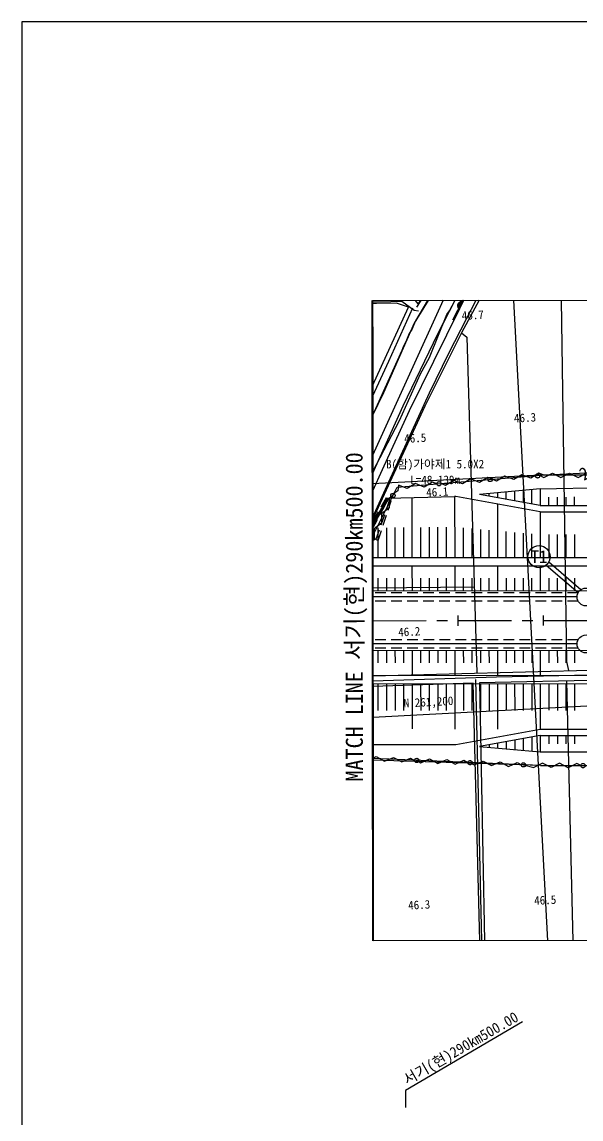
# Model space of a CAD drawing. Header units: millimetres. Extents: x 5990 to 6786, y 1103 to 1810.
# Drawn here: x 5989.9 to 6120.7, y 1362.1 to 1619.1 of the extents above; entities that cross this region are included whole.
import ezdxf
from ezdxf.enums import TextEntityAlignment as Align
from ezdxf.xclip import XClip

# ---------------------------------------------------------------- set-up
doc = ezdxf.new("R2010")
doc.units = ezdxf.units.MM
doc.header["$LTSCALE"] = 10
doc.header["$MEASUREMENT"] = 0
doc.header["$XCLIPFRAME"] = 2
for name, pattern in [('A-CENTR01', [2, 1.25, -0.25, 0.25, -0.25]), ('CENTER', [2, 1.25, -0.25, 0.25, -0.25]), ('DASHED2', [0.375, 0.25, -0.125]), ('HIDDEN', [0.375, 0.25, -0.125])]:
    doc.linetypes.add(name, pattern=pattern)
for name, color, linetype in [('TN-MACL', 6, 'A-CENTR01'), ('TN-MANH', 4, 'Continuous'), ('TT-WIRE-EQPM', 6, 'Continuous'), ('TZ-BASE', 253, 'Continuous'), ('TZ-CABL', 4, 'Continuous'), ('TZ-LEAL', 1, 'Continuous'), ('TZ-LEAT', 3, 'Continuous')]:
    doc.layers.add(name, color=color, linetype=linetype)
doc.layers.add('TX-PAPR', color=2, linetype='Continuous', plot=False)
doc.styles.add('GHS', font='GulimChe.ttf')
doc.styles.add('GR', font='GulimChe.ttf')
doc.styles.add('GUL', font='GulimChe.ttf')
doc.styles.get("Standard").update_dxf_attribs({"font": 'GulimChe.ttf'})
doc.linetypes.add('ZIGZAG', pattern='A,0.0001,-0.2,[131,ltypeshp.shx,S=0.2,R=0,X=-0.2,Y=0],-0.4,[131,ltypeshp.shx,S=0.2,R=180,X=0.2,Y=0],-0.2', length=0.8001)

# ---------------------------------------------------------------- blocks, each defined once
blk = doc.blocks.new('JD-FGJFJFJ5DFH')
at = {"layer": 'TZ-BASE'}
for p, q in [((29.48, 140.02), (48.08, -209.84)), ((39.66, 125.94, -36.75), (-0.04, 38.7, -36.75)), ((45.45, -9.58, 8.57), (43.98, 90.14, 8.57)), ((32.91, 89.82, 7.98), (20.8, 67.39, 7.98)), ((26.4, 85.61, 9.04), (18.71, 70.34, 9.04)), ((17.6, 82.55, 7.77), (9.74, 69.68, 7.77)), ((18.16, 84.23, 7.36), (10.03, 70.18, 7.36)), ((15.22, 67.18, 7.77), (22.99, 82.16, 7.77)), ((24.92, 81.92, 10.87), (20.3, 73.03, 10.87)), ((21.92, 70.68, 8.3), (26.05, 78.57, 8.3)), ((-0.07, 74.7, 7.66), (4.21, 74.76, 7.66)), ((4.21, 74.76, 7.66), (6.82, 74.84, 7.66)), ((6.82, 74.84, 7.66), (9.73, 72.72, 7.66)), ((10.65, 74.22, 8.36), (9.31, 75.96, 8.36)), ((10.29, 73.44, 8.37), (12.06, 76.02, 8.37)), ((11.18, 75.15, 8.36), (10.65, 74.22, 8.36)), ((17.98, 72.55, 7.36), (20.06, 76.35, 7.36)), ((20.03, 74.29, 9.04), (20.83, 74.55, 9.04)), ((20.91, 74.72, 9.04), (20.1, 73.11, 9.04)), ((20.25, 74.52, 9.04), (20.87, 74.72, 9.04)), ((20.26, 74.53, 9.04), (20.48, 73.87, 9.04)), ((20.39, 74.61, 9.04), (20.58, 74.06, 9.04)), ((20.53, 74.67, 9.04), (20.67, 74.25, 9.04)), ((20.68, 74.71, 9.04), (20.77, 74.43, 9.04)), ((20.83, 74.72, 9.04), (20.86, 74.62, 9.04)), ((0.89, 74.27, 7.98), (-0.07, 74.26, 7.98)), ((-0.05, 54.96, 7.98), (8.4, 73.42, 7.98)), ((5.57, 74.37, 7.98), (0.89, 74.27, 7.98)), ((9.33, 73.18, 8.29), (3.66, 60.68, 8.29)), ((8.4, 73.42, 7.98), (5.57, 74.37, 7.98)), ((9.73, 72.72, 7.66), (10.73, 72.54, 7.66)), ((20.3, 73.03, 10.87), (14.19, 60.67, 10.87)), ((17.34, 71.66, 7.36), (17.98, 72.55, 7.36)), ((19.87, 73.76, 9.04), (20.54, 73.99, 9.04)), ((19.87, 73.81, 9.04), (20.1, 73.12, 9.04)), ((19.88, 73.93, 9.04), (20.64, 74.17, 9.04)), ((19.88, 73.61, 9.04), (20.45, 73.8, 9.04)), ((19.91, 73.46, 9.04), (20.35, 73.61, 9.04)), ((19.93, 74.1, 9.04), (20.73, 74.36, 9.04)), ((19.93, 74.1, 9.04), (20.2, 73.3, 9.04)), ((19.97, 73.32, 9.04), (20.26, 73.42, 9.04)), ((20.03, 74.28, 9.04), (20.29, 73.49, 9.04)), ((20.05, 73.19, 9.04), (20.16, 73.23, 9.04)), ((20.14, 74.42, 9.04), (20.39, 73.68, 9.04)), ((9.74, 69.68, 7.77), (2.49, 53.35, 7.77)), ((10.03, 70.18, 7.36), (9.15, 68.18, 7.36)), ((13.26, 61.63, 7.36), (17.34, 71.66, 7.36)), ((17.89, 62.77, 8.3), (21.92, 70.68, 8.3)), ((7.11, 50.3, 7.77), (15.22, 67.18, 7.77)), ((8.55, 67.28, 7.36), (7.74, 65.27, 7.36)), ((9.15, 68.18, 7.36), (8.55, 67.28, 7.36)), ((20.8, 67.39, 7.98), (12.22, 50.26, 7.98)), ((20.8, 67.39, 8.57), (22.05, 66.36, 8.57)), ((7.24, 64.31, 7.36), (6.82, 63.3, 7.36)), ((7.74, 65.27, 7.36), (7.24, 64.31, 7.36)), ((22.05, 66.36, 8.57), (24.35, -12.25, 8.57)), ((6.82, 63.3, 7.36), (-0.05, 48.04, 7.36)), ((13.27, 53.38, 8.3), (17.89, 62.77, 8.3)), ((3.66, 60.68, 8.29), (-0.05, 52.54, 8.29)), ((14.19, 60.67, 10.87), (8.55, 49.1, 10.87)), ((11.17, 57.83, 7.36), (13.26, 61.63, 7.36)), ((6.24, 46.91, 7.36), (11.17, 57.83, 7.36)), ((2.49, 53.35, 7.77), (-0.05, 48.01, 7.77)), ((3.79, 32.5, 8.3), (13.27, 53.38, 8.3)), ((-0.03, 34.35, 7.77), (7.11, 50.3, 7.77)), ((12.22, 50.26, 7.98), (-0.02, 23.59, 7.98)), ((8.55, 49.1, 10.87), (2.24, 35.31, 10.87)), ((-0.03, 34.81, 7.36), (6.24, 46.91, 7.36)), ((2.24, 35.31, 10.87), (-0.03, 30.34, 10.87)), ((39.18, 34.05), (-0.03, 32.03)), ((5.69, 31.23), (39.43, 34.07)), ((26.93, 33.53), (25.03, 32.36)), ((27.97, 33.11), (26.93, 33.53)), ((30.92, 33.86), (29.01, 32.69)), ((33, 33.03), (30.92, 33.86)), ((34.91, 34.19), (33, 33.03)), ((36.98, 33.37), (34.91, 34.19)), ((38.89, 34.53), (36.98, 33.37)), ((39.93, 34.12), (38.89, 34.53)), ((39.06, 34.05), (40.06, 33.55)), ((39.18, 34.05), (59.17, 35.07)), ((99.17, 34.1), (39.18, 34.05)), ((40.06, 33.55), (42.06, 34.55)), ((42.06, 34.55), (44.06, 33.55)), ((44.06, 33.55), (46.06, 34.55)), ((46.06, 34.55), (48.06, 33.56)), ((48.06, 33.56), (50.06, 34.56)), ((-0.02, 24.08, 8.3), (3.79, 32.5, 8.3)), ((-0.02, 19.68), (5.69, 31.23)), ((-0.02, 19.68), (5.69, 31.23)), ((6.01, 31.75), (5.85, 30.44)), ((8.09, 30.92), (6.01, 31.75)), ((10, 32.09), (8.09, 30.92)), ((12.07, 31.26), (10, 32.09)), ((13.98, 32.43), (12.07, 31.26)), ((15.02, 32.01), (13.98, 32.43)), ((17.05, 31.68), (16.02, 32.1)), ((18.96, 32.85), (17.05, 31.68)), ((21.04, 32.02), (18.96, 32.85)), ((22.95, 33.19), (21.04, 32.02)), ((25.03, 32.36), (22.95, 33.19)), ((39.18, 30.85), (24.97, 29.55)), ((29.01, 32.69), (27.97, 33.1)), ((39.18, 30.85), (59.18, 31.27)), ((39.18, 30.85), (39.18, 26.98)), ((19.18, 29.03), (3.43, 28.6)), ((4.74, 29.31), (3.85, 28.64)), ((3.85, 28.64), (3.86, 26.4)), ((5.85, 30.44), (4.96, 29.76)), ((9.18, 28.75), (9.19, 14.78)), ((19.46, 29.05), (19.18, 29.04)), ((19.18, 29.04), (19.19, 14.79)), ((39.18, 25.48), (19.46, 29.05)), ((39.18, 26.98), (24.97, 29.55)), ((27.18, 29.75), (27.18, 29.15)), ((29.18, 29.94), (29.18, 28.79)), ((31.18, 30.12), (31.18, 28.43)), ((33.18, 30.3), (33.18, 28.06)), ((35.18, 30.48), (35.18, 27.7)), ((37.18, 30.67), (37.18, 27.34)), ((41.18, 28.93), (41.18, 26.98)), ((43.18, 28.94), (43.18, 26.98)), ((45.18, 28.96), (45.18, 26.98)), ((47.18, 28.97), (47.18, 26.99)), ((3.86, 26.4), (2.08, 25.05)), ((29.18, 27.29), (29.19, 14.8)), ((39.19, 26.98), (99.18, 27.03)), ((2.08, 25.05), (2.09, 22.82)), ((39.18, 25.48), (99.18, 25.53)), ((39.18, 25.48), (39.19, 14.81)), ((2.09, 22.82), (0.31, 21.47)), ((0.31, 21.47), (0.32, 18.86)), ((1.19, 21.76), (1.19, 14.77)), ((3.19, 21.78), (3.19, 14.77)), ((5.19, 21.8), (5.19, 14.78)), ((7.19, 21.81), (7.19, 14.78)), ((11.19, 21.85), (11.19, 14.78)), ((13.19, 21.86), (13.19, 14.78)), ((15.19, 21.88), (15.19, 14.79)), ((17.19, 21.9), (17.19, 14.79)), ((21.19, 21.74), (21.19, 14.79)), ((23.19, 21.56), (23.19, 14.79)), ((25.19, 21.38), (25.19, 14.8)), ((27.19, 21.21), (27.19, 14.8)), ((31.19, 20.85), (31.19, 14.8)), ((33.19, 20.67), (33.19, 14.8)), ((0.32, 18.86), (-0.02, 19.03)), ((35.19, 20.5), (35.19, 14.8)), ((37.19, 20.32), (37.19, 14.81)), ((41.19, 20.21), (41.19, 14.81)), ((43.19, 20.21), (43.19, 14.81)), ((45.19, 20.21), (45.19, 14.81)), ((47.19, 20.21), (47.19, 14.82)), ((-0.01, 14.77), (99.19, 14.86)), ((-0.01, 12.82), (99.19, 12.91)), ((29.19, 12.85), (29.2, 7.04)), ((39.19, 12.86), (39.2, 7.05)), ((9.19, 12.83), (9.2, 7.02)), ((19.19, 12.84), (19.2, 7.03)), ((23.76, 7.87, 8.57), (-0.01, 7.62, 8.57)), ((1.2, 9.92), (1.2, 7.01)), ((3.2, 9.92), (3.2, 7.01)), ((5.2, 9.92), (5.2, 7.02)), ((7.2, 9.92), (7.2, 7.02)), ((11.2, 9.93), (11.2, 7.02)), ((13.2, 9.93), (13.2, 7.02)), ((15.2, 9.93), (15.2, 7.03)), ((17.2, 9.93), (17.2, 7.03)), ((21.2, 9.94), (21.2, 7.03)), ((23.2, 9.94), (23.2, 7.03)), ((25.2, 9.94), (25.2, 7.04)), ((27.2, 9.94), (27.2, 7.04)), ((31.2, 9.95), (31.2, 7.04)), ((33.2, 9.95), (33.2, 7.04)), ((35.2, 9.95), (35.2, 7.04)), ((37.2, 9.95), (37.2, 7.05)), ((41.2, 9.96), (41.2, 7.05)), ((43.2, 9.96), (43.2, 7.05)), ((45.2, 9.96), (45.2, 7.05)), ((47.2, 9.96), (47.2, 7.06)), ((-0.01, 7.01), (99.2, 7.1)), ((523.89, 5.17), (0.02, -22.68)), ((0, -1.2), (0, 1.2)), ((20, -1.18), (20, 1.22)), ((40, -1.16), (40, 1.24)), ((0.01, -6.99), (99.21, -6.9)), ((1.21, -6.99), (1.22, -9.89)), ((3.21, -6.99), (3.22, -9.89)), ((5.21, -6.98), (5.22, -9.89)), ((7.21, -6.98), (7.22, -9.89)), ((9.21, -6.98), (9.22, -12.79)), ((11.21, -6.98), (11.22, -9.88)), ((13.21, -6.98), (13.22, -9.88)), ((15.21, -6.97), (15.22, -9.88)), ((17.21, -6.97), (17.22, -9.88)), ((19.21, -6.97), (19.22, -12.78)), ((21.21, -6.97), (21.22, -9.87)), ((23.21, -6.97), (23.22, -9.87)), ((25.21, -6.96), (25.22, -9.87)), ((27.21, -6.96), (27.22, -9.87)), ((29.21, -6.96), (29.22, -12.77)), ((31.21, -6.96), (31.22, -9.86)), ((33.21, -6.96), (33.22, -9.86)), ((35.21, -6.96), (35.22, -9.86)), ((37.21, -6.95), (37.22, -9.86)), ((39.21, -6.95), (39.22, -12.76)), ((41.21, -6.95), (41.22, -9.85)), ((43.21, -6.95), (43.22, -9.85)), ((45.21, -6.95), (45.22, -9.85)), ((47.21, -6.94), (47.22, -9.85)), ((45.92, -11.69, 8.57), (45.45, -9.58, 8.57)), ((0.01, -12.88, 7.98), (53.6, -11.49, 7.98)), ((0.01, -12.8), (99.22, -12.71)), ((165.73, -11.59, 8.62), (25.01, -14.56, 8.62)), ((29, -13.14, 7.73), (85.9, -11.97, 7.73)), ((0.01, -14.12, 7.73), (29, -13.14, 7.73)), ((23.51, -14.64, 8.25), (0.01, -15.43, 8.25)), ((0.01, -14.75), (99.22, -14.66)), ((1.22, -14.75), (1.23, -21.03)), ((3.22, -14.75), (3.23, -21.04)), ((5.22, -14.74), (5.23, -21.04)), ((7.22, -14.74), (7.23, -21.05)), ((9.22, -14.74), (9.23, -25.33)), ((11.22, -14.74), (11.23, -21.02)), ((13.22, -14.74), (13.23, -21.03)), ((15.22, -14.73), (15.23, -21.03)), ((17.22, -14.73), (17.23, -21.04)), ((19.22, -14.73), (19.23, -25.37)), ((21.22, -14.73), (21.23, -21.01)), ((23.22, -14.73), (23.23, -21.02)), ((25.2, -81.03, 8.25), (23.51, -14.64, 8.25)), ((24.04, -13.74, 7.39), (26.33, -113.6, 7.39)), ((25.01, -14.56, 8.62), (26.99, -116.42, 8.62)), ((25.22, -14.72), (25.23, -21.02)), ((27.22, -14.72), (27.23, -21.03)), ((29.22, -14.72), (29.23, -25.39)), ((31.22, -14.72), (31.23, -21)), ((33.22, -14.72), (33.23, -21.01)), ((35.22, -14.72), (35.23, -21.02)), ((37.22, -14.71), (37.23, -21.02)), ((39.22, -14.71), (39.23, -25.38)), ((41.22, -14.71), (41.23, -20.99)), ((43.22, -14.71), (43.23, -21)), ((45.22, -14.71), (45.23, -21.01)), ((45.34, -14.13, 8.25), (47.85, -115.78, 8.25)), ((47.22, -14.7), (47.23, -21.01)), ((19.47, -28.99), (39.23, -25.38)), ((39.23, -25.38), (99.23, -25.33)), ((39.23, -26.88), (24.99, -29.48)), ((33.23, -27.98), (33.23, -30.22)), ((35.23, -27.61), (35.23, -30.39)), ((37.23, -27.25), (37.23, -30.57)), ((39.23, -26.88), (99.23, -26.83)), ((39.23, -26.88), (39.23, -30.75)), ((41.23, -26.88), (41.23, -28.82)), ((43.23, -26.88), (43.23, -28.82)), ((45.23, -26.88), (45.23, -28.83)), ((47.23, -26.87), (47.23, -28.83)), ((0.03, -28.99), (19.47, -28.99)), ((24.99, -29.48), (39.23, -30.75)), ((27.23, -29.07), (27.23, -29.68)), ((29.23, -28.71), (29.23, -29.86)), ((31.23, -28.34), (31.23, -30.04)), ((39.24, -30.75), (59.24, -30.73)), ((0.03, -32.2), (0.84, -31.83)), ((39.24, -33.95), (0.03, -32.29)), ((39.24, -33.95), (0.03, -32.29)), ((39.24, -33.95), (0.03, -32.68)), ((0.84, -31.83), (2.79, -32.92)), ((2.79, -32.92), (4.83, -32)), ((4.83, -32), (6.79, -33.08)), ((6.79, -33.08), (8.83, -32.17)), ((8.83, -32.17), (9.81, -32.71)), ((10.31, -32.73), (11.29, -33.27)), ((11.29, -33.27), (13.33, -32.35)), ((13.33, -32.35), (15.28, -33.43)), ((15.28, -33.43), (17.32, -32.52)), ((17.32, -32.52), (19.28, -33.6)), ((19.28, -33.6), (21.32, -32.68)), ((21.32, -32.68), (22.3, -33.22)), ((22.8, -33.25), (23.78, -33.79)), ((23.78, -33.79), (25.82, -32.87)), ((25.82, -32.87), (27.77, -33.95)), ((27.77, -33.95), (29.81, -33.04)), ((29.81, -33.04), (31.77, -34.12)), ((31.77, -34.12), (33.81, -33.2)), ((33.81, -33.2), (34.79, -33.74)), ((39.74, -33.37), (37.73, -34.35)), ((41.73, -34.38), (39.74, -33.37)), ((35.29, -33.76), (37.73, -34.35)), ((39.24, -33.95), (99.24, -33.9)), ((159.24, -34.84), (39.24, -33.95)), ((43.74, -33.4), (41.73, -34.38)), ((45.73, -34.42), (43.74, -33.4)), ((47.74, -33.43), (45.73, -34.42)), ((48.74, -33.94), (47.74, -33.43))]:
    blk.add_line(p, q, dxfattribs=at)
at = {"layer": 'TZ-BASE', "linetype": 'DASHED2'}
for p, q in [((3.17, 28.75), (-0.02, 23.29)), ((-0.02, 21.52), (3.69, 28.45)), ((3.95, 28.3), (0.75, 19.07)), ((3.69, 28.45), (4.3, 28.1)), ((1.27, 18.77), (4.3, 28.1)), ((-0.02, 19.51), (1.27, 18.77))]:
    blk.add_line(p, q, dxfattribs=at)
at = {"layer": 'TZ-BASE', "linetype": 'Continuous'}
for p, q in [((-0.02, 22.59), (3.43, 28.6)), ((-0.02, 21.99), (3.69, 28.45)), ((3.17, 28.75), (3.43, 28.6)), ((3.69, 28.45), (3.43, 28.6))]:
    blk.add_line(p, q, dxfattribs=at)
at = {"layer": 'TZ-BASE', "linetype": 'CENTER'}
blk.add_lwpolyline([(0, 0), (98.8, 0.09), (298.8, 0.28), (498.2, 0.47), (700, 0.66)], dxfattribs=at)
at = {"layer": 'TZ-BASE'}
for centre in [(27.48, 33.06), (38.58, 33.9), (15.52, 32.06), (4.74, 29.31), (10.31, -32.73), (22.8, -33.25), (35.29, -33.76), (49.24, -33.94)]:
    blk.add_circle(centre, 0.5, dxfattribs=at)
blk.add_arc((20.84, 73.75, 9.04), 0.975, 85.8692, 220.6295, dxfattribs=at)
for p in [(10.31, -32.72), (22.8, -33.23)]:
    blk.add_point(p, dxfattribs=at)
at = {"layer": 'TZ-BASE', "style": 'GUL'}
for s, p in [('46.7', (20.89, 70.43, 8.71)), ('46.3', (33.11, 46.4, 10.41)), ('46.5', (7.42, 41.63, 8.71)), ('46.1', (12.57, 29.02, 10.41)), ('46.2', (6.02, -3.7, 10.41)), ('46.3', (8.34, -67.66, 10.41)), ('46.5', (37.84, -66.55, 10.41))]:
    blk.add_text(s, height=2, rotation=3.0433, dxfattribs=at).set_placement(p)
at = {"layer": 'TZ-BASE', "style": 'GHS'}
for s, p in [('B(함)가야제1 5.0X2', (14.6, 36.56)), ('L=48.139m', (14.61, 32.96))]:
    blk.add_text(s, height=2, rotation=0.0526, dxfattribs=at).set_placement(p, align=Align.MIDDLE)
blk.add_text('N 261,200', height=2, rotation=3.0933, dxfattribs=at).set_placement((18.92, -19.71), align=Align.RIGHT)
blk = doc.blocks.new('JD-DCGHFG67FH')
at = {"layer": 'TZ-BASE', "style": 'GR'}
blk.add_text('290K550', height=3, rotation=29.2387, dxfattribs=at).set_placement((49.35, 107.7))

msp = doc.modelspace()

# ---------------------------------------------------------------- linework, layer by layer
at = {"layer": 'TN-MACL', "const_width": 0.5}
msp.add_lwpolyline([(6071.91, 1553.85), (6072.05, 1403.85)], dxfattribs=at)
at = {"layer": 'TN-MANH'}
for centre in [(6121.91, 1484.4), (6121.92, 1473.4)]:
    msp.add_circle(centre, 2.1, dxfattribs=at)
at = {"layer": 'TT-WIRE-EQPM'}
msp.add_circle((6110.91, 1493.83), 2.6, dxfattribs=at)
at = {"layer": 'TX-PAPR'}
for points in [[(5989.89, 1103.05), (6785.89, 1103.05), (6785.89, 1619.05), (5989.89, 1619.05)], [(6071.91, 1553.85), (6771.91, 1554.51), (6772.05, 1404.51), (6072.05, 1403.85)]]:
    msp.add_lwpolyline(points, close=True, dxfattribs=at)
at = {"layer": 'TZ-CABL', "linetype": 'ByBlock'}
for p, q in [((6120.04, 1485.35), (6112.56, 1491.76)), ((6120.69, 1486.1), (6113.21, 1492.52))]:
    msp.add_line(p, q, dxfattribs=at)
at = {"layer": 'TZ-CABL', "linetype": 'HIDDEN'}
for points in [[(6120.07, 1485.4), (6071.98, 1485.4)], [(6119.81, 1484.4), (6071.98, 1484.4)], [(6120.07, 1483.4), (6071.98, 1483.4)], [(6120.08, 1474.4), (6071.99, 1474.4)], [(6119.82, 1473.4), (6071.99, 1473.4)], [(6120.08, 1472.4), (6071.99, 1472.4)]]:
    msp.add_lwpolyline(points, dxfattribs=at)
at = {"layer": 'TZ-CABL', "linetype": 'ZIGZAG', "ltscale": 0.5}
for points in [[(6119.81, 1484.4), (6071.98, 1484.4)], [(6119.82, 1473.4), (6071.99, 1473.4)]]:
    msp.add_lwpolyline(points, dxfattribs=at)
at = {"layer": 'TZ-LEAL'}
msp.add_lwpolyline([(6107.07, 1384.9), (6079.68, 1368.87), (6079.68, 1364.87)], dxfattribs=at)

# ---------------------------------------------------------------- block references
at = {"layer": 'TZ-BASE'}
ref = msp.add_blockref('JD-FGJFJFJ5DFH', (6071.98, 1478.85), dxfattribs=at)
XClip(ref).set_block_clipping_path([(-0.0707419771, 74.9999666371), (699.9289466048, 75.6602251417), (700.0704306207, -74.3397081325), (0.070741977, -74.9999665854)])
msp.add_blockref('JD-DCGHFG67FH', (6072.05, 1403.85), dxfattribs=at)

# ---------------------------------------------------------------- texts
at = {"layer": 'TN-MACL'}
msp.add_text('MATCH LINE 서기(현)290km500.00', height=4, rotation=90.054, dxfattribs=at).set_placement((6069.69, 1441.18))
at = {"layer": 'TT-WIRE-EQPM', "style": 'GR'}
msp.add_text('T1', height=3, rotation=360, dxfattribs=at).set_placement((6110.91, 1493.83), align=Align.MIDDLE)
at = {"layer": 'TZ-LEAT'}
msp.add_text('서기(현)290km500.00', height=2.5, rotation=30, dxfattribs=at).set_placement((6093.18, 1377.66), align=Align.CENTER)

doc.saveas('drawing.dxf')
